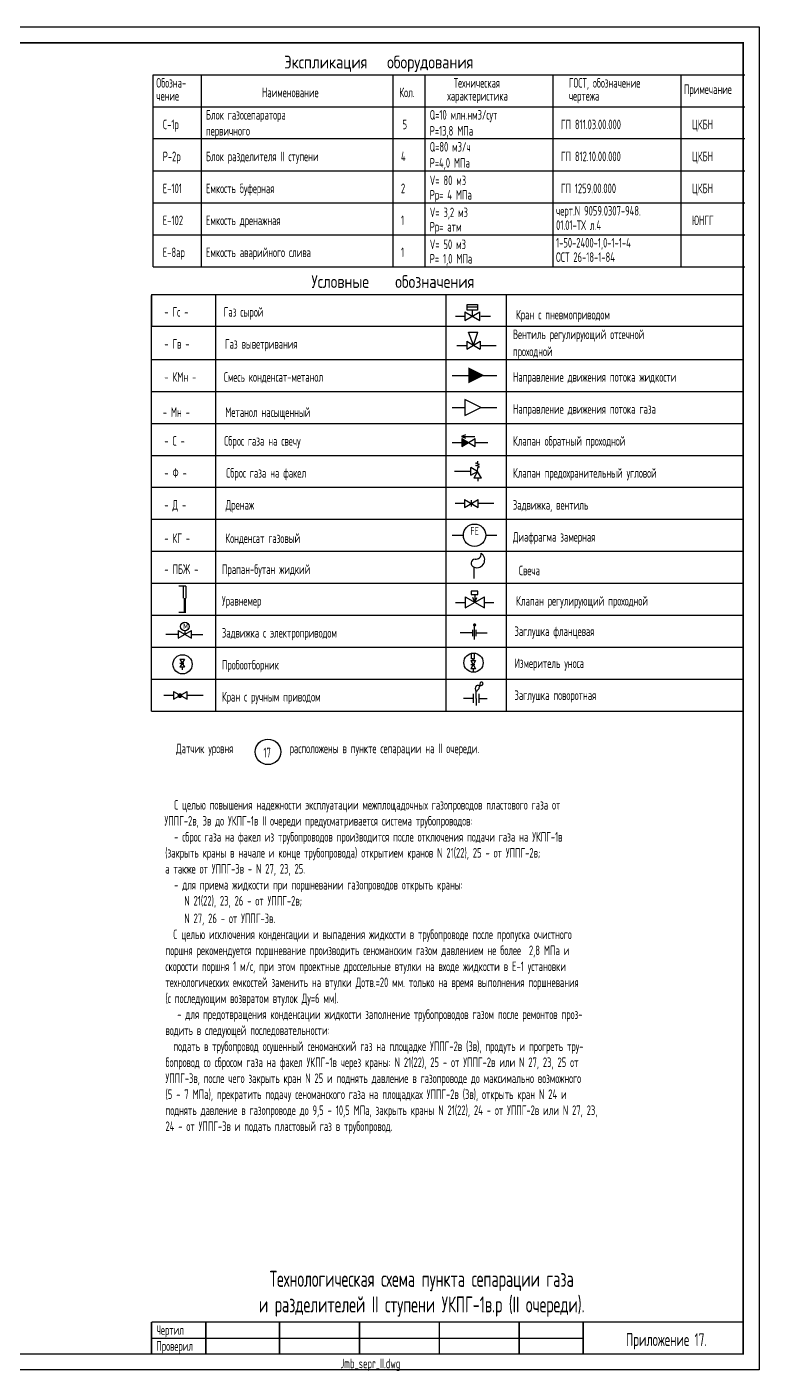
# Model space of a CAD drawing. Extents: x -1 to 1050, y 0 to 420.
# Drawn here: x 821.5 to 1050.5, y -0.4 to 420 of the extents above; entities that cross this region are included whole.
import ezdxf
from ezdxf.enums import TextEntityAlignment as Align

# ---------------------------------------------------------------- set-up
doc = ezdxf.new("R2010")
doc.units = 0
doc.header["$LTSCALE"] = 12
doc.header["$MEASUREMENT"] = 0
doc.linetypes.add('HIDDEN', pattern=[0.375, 0.25, -0.125])
doc.layers.get('0').update_dxf_attribs({"linetype": 'CONTINUOUS'})
doc.layers.add('KIP_ekspluatac', color=5, linetype='CONTINUOUS')
doc.styles.add('ESKD', font='eskd_u.shx', dxfattribs={"width": 0.8, "height": 3})

# ---------------------------------------------------------------- blocks, each defined once
blk = doc.blocks.new('111', base_point=(4.5, 10.75))
for p, q in [((4.5, 12.5), (4.5, 9)), ((4.5, 9), (10.5, 12.5)), ((4.5, 12.5), (10.5, 9)), ((10.5, 9), (10.5, 12.5))]:
    blk.add_line(p, q)
blk = doc.blocks.new('A111')
for p, q in [((0.9, 1.15), (5.1, -1.3)), ((0.9, -1.3), (5.1, 1.15)), ((0.9, 1.15), (0.9, -1.3)), ((5.1, -1.3), (5.1, 1.15))]:
    blk.add_line(p, q)
blk = doc.blocks.new('A1', base_point=(7.87, 4.41))
blk.add_lwpolyline([(7.87, 4.41), (7.88, 6.16), (8.73, 6.5), (6.99, 6.97), (8.73, 7.46), (6.99, 8.04), (7.88, 8.38), (7.88, 8.97)])
blk = doc.blocks.new('A124')
for p, q in [((-0.02, 2.99), (-2.12, 4.21)), ((-2.12, 1.76), (-2.12, 4.21)), ((-2.12, 1.76), (-0.02, 2.99)), ((-0.02, 2.99), (-1.25, 0.89)), ((1.2, 0.89), (-1.25, 0.89)), ((1.2, 0.89), (-0.02, 2.99))]:
    blk.add_line(p, q)
at = {"xscale": 0.7, "yscale": 0.7, "zscale": 0.7}
blk.add_blockref('A1', (-0.02, 2.99), dxfattribs=at)
blk = doc.blocks.new('*X9')
at = {"color": 0}
for p, q in [((6, 11.75), (6, 11.75)), ((6, 11.3), (6.28, 11.59)), ((6, 10.86), (6.56, 11.42)), ((6, 10.42), (6.84, 11.26)), ((6, 9.98), (7.12, 11.1)), ((6, 9.54), (7.4, 10.93)), ((6, 9.09), (7.68, 10.77)), ((6, 8.65), (7.96, 10.61)), ((6.1, 8.31), (8.24, 10.45)), ((7.16, 8.93), (8.52, 10.28)), ((8.22, 9.54), (8.79, 10.12))]:
    blk.add_line(p, q, dxfattribs=at)
blk = doc.blocks.new('A121')
for p, q in [((1.22, 2.45), (-0.08, 1.87)), ((-0.08, 1.87), (1.22, 1.34)), ((-0.04, 1.87), (4.12, 1.87)), ((0, 1.23), (2.1, 0)), ((0, 1.23), (0, -1.23)), ((0, -1.23), (2.1, 0)), ((2.1, 0), (4.2, 1.23)), ((2.1, 0), (4.2, -1.23)), ((4.2, -1.23), (4.2, 1.23))]:
    blk.add_line(p, q)
at = {"xscale": 0.7, "yscale": 0.7, "zscale": 0.7}
blk.add_blockref('*X9', (-4.2, -7), dxfattribs=at)
blk = doc.blocks.new('A139')
at = {"color": 7}
for p, q in [((0, 0), (-5, 2.5)), ((-5, 2.5), (-5, -2.5)), ((-5, -2.5), (0, 0))]:
    blk.add_line(p, q, dxfattribs=at)
blk = doc.blocks.new('A142')
at = {"color": 7}
blk.add_lwpolyline([(-4.92, 0, 5, 0, 0), (0.08, 0, 0, 0, 0)], format="xyseb", dxfattribs=at)
blk = doc.blocks.new('A244')
for p, q in [((0, 1.35), (4.62, -1.35)), ((0, -1.35), (4.62, 1.35)), ((0, 1.35), (0, -1.35)), ((4.62, -1.35), (4.62, 1.35))]:
    blk.add_line(p, q)
at = {"color": 7, "linetype": 'Continuous'}
for p, q in [((0.73, 1.94), (0.73, 3.64)), ((0.73, 3.64), (3.88, 3.64)), ((3.88, 2.79), (0.73, 2.79)), ((3.88, 1.94), (0.73, 1.94)), ((2.3, 1.94), (2.3, 0.01)), ((3.88, 3.64), (3.88, 1.94))]:
    blk.add_line(p, q, dxfattribs=at)
blk = doc.blocks.new('1')
at = {"color": 7, "linetype": 'Continuous'}
for p, q in [((4.54, 5.03), (3.52, 5.03)), ((3.53, 3.34), (3.53, 5.03)), ((4.54, 4.02), (4.54, 5.03)), ((3.39, 1.54), (4.59, 1.54)), ((4.04, 3.34), (3.53, 3.34)), ((4.04, 3.34), (4.54, 3.34)), ((4.04, 2.8), (4.04, 3.34)), ((4.04, 0.28), (4.04, -0.57)), ((4.54, 3.34), (4.54, 4.02))]:
    blk.add_line(p, q, dxfattribs=at)
blk.add_circle((4.18, 2.16), 3, dxfattribs=at)
at = {"color": 7, "linetype": 'Continuous', "xscale": -0.6, "yscale": 0.6, "zscale": 0.6, "rotation": 89.99999999999999}
blk.add_blockref('A111', (3.99, 3.34), dxfattribs=at)
blk = doc.blocks.new('A131')
for p, q in [((2.47, 5.54), (2.41, 5.15)), ((2.64, 6.16), (2.47, 5.54)), ((2.92, 6.38), (2.64, 6.16)), ((3.31, 6.38), (2.92, 6.38)), ((3.59, 6.16), (3.31, 6.38)), ((3.31, 5.2), (3.7, 5.65)), ((3.7, 5.65), (3.59, 6.16)), ((0, -1.75), (0, 1.75)), ((0.79, 3.85), (0.9, 4.47)), ((1, 2.75), (0.79, 3.85)), ((0.9, 4.47), (1.12, 5.03)), ((1.23, 2.84), (1, 2.75)), ((1, 0), (1, 2.75)), ((1, 0), (1, -2.75)), ((1.12, 5.03), (1.51, 5.15)), ((1.46, 3.07), (1.23, 2.84)), ((1.68, 3.41), (1.46, 3.07)), ((1.51, 5.15), (1.91, 5.15)), ((2.02, 3.74), (1.68, 3.41)), ((1.91, 5.15), (2.47, 5.03)), ((2, 1.75), (2, -1.75)), ((2.08, 4.13), (2.02, 3.74)), ((2.24, 4.47), (2.08, 4.13)), ((2.36, 4.81), (2.24, 4.47)), ((2.41, 5.15), (2.36, 4.81)), ((2.47, 5.03), (2.92, 5.03)), ((2.92, 5.03), (3.31, 5.2))]:
    blk.add_line(p, q)

msp = doc.modelspace()

# ---------------------------------------------------------------- linework, layer by layer
at = {"linetype": 'Continuous'}
for p, q in [((0, 420), (1050.5, 420)), ((1050.5, 420), (1050.5, 0)), ((959.64, 324.52), (962.5, 324.52)), ((960.5, 272.02), (960.5, 270.02)), ((961.37, 247.52), (961.37, 251.02)), ((871.25, 245.09), (869, 245.09)), ((870.5, 241.4), (870.5, 245.15)), ((871.25, 245.15), (871.25, 241.4)), ((962.5, 243.52), (960.5, 243.52)), ((960.5, 243.52), (960.5, 242.52)), ((960.5, 242.52), (962.5, 242.52)), ((961.59, 240.04), (960.99, 241.59)), ((961.59, 240.04), (962.17, 241.59)), ((962.5, 242.52), (962.5, 243.52)), ((871.25, 236.88), (869, 236.88)), ((961.02, 229.49), (961.02, 231.49)), ((961.52, 228.47), (961.52, 232.97)), ((962.02, 229.49), (962.02, 231.49)), ((868.82, 230.02), (865, 230.02)), ((870.94, 231.08), (870.94, 229.96)), ((873.02, 230.02), (876.5, 230.02)), ((961.02, 230.49), (957, 230.49)), ((962.02, 230.49), (965.5, 230.49)), ((869.39, 221.06), (870.59, 221.06)), ((870.04, 219.8), (870.04, 218.95)), ((961.18, 209.93), (958, 209.93)), ((962.78, 209.93), (965.5, 209.93)), ((1045.5, 140.5), (1045.5, 200.5)), ((1050.5, 0), (0, 0))]:
    msp.add_line(p, q, dxfattribs=at)
for p, q in [((861, 345), (861, 405)), ((861, 405), (1046, 405)), ((876, 405), (876, 345)), ((936, 405), (936, 345)), ((946, 405), (946, 345)), ((986, 405), (986, 345)), ((1026, 405), (1026, 345)), ((861, 395), (1046, 395)), ((1046, 385), (861, 385)), ((861, 375), (1046, 375)), ((861, 365), (1046, 365)), ((861, 355), (1046, 355)), ((861, 345), (1046, 345)), ((860.5, 336.36), (1045.5, 336.36)), ((860.5, 336.36), (860.5, 326.36)), ((860.5, 206.02), (860.5, 336.02)), ((880.5, 336.02), (880.5, 206.02)), ((952.5, 336.02), (952.5, 206.02)), ((971.5, 206.02), (971.5, 336.02)), ((955.5, 329.52), (958.5, 329.52)), ((963.5, 329.52), (966.5, 329.52)), ((860.5, 326.36), (1045.5, 326.36)), ((961.18, 320.51), (959.64, 324.52)), ((961.18, 320.51), (962.49, 324.52)), ((956, 320.36), (959, 320.36)), ((959.08, 321.72), (959.08, 319.27)), ((959.08, 321.72), (963.28, 319.27)), ((959.08, 319.27), (963.28, 321.72)), ((963.28, 321.72), (963.28, 319.27)), ((963.31, 320.36), (968.31, 320.36)), ((860.5, 316.02), (1045.5, 316.02)), ((954.5, 311.02), (968.5, 311.02)), ((860.5, 306.02), (1045.5, 306.02)), ((954.5, 301.02), (958.5, 301.02)), ((963.5, 301.02), (968.5, 301.02)), ((860.5, 296.02), (1045.5, 296.02)), ((860.5, 286.02), (1045.5, 286.02)), ((954.5, 290.02), (957.5, 290.02)), ((961.69, 290.02), (965.69, 290.02)), ((955.25, 281.02), (960.25, 281.02)), ((962.5, 278.95), (962.5, 277.95)), ((860.5, 276.02), (1045.5, 276.02)), ((955.43, 271.02), (958.43, 271.02)), ((962.57, 271.02), (967.57, 271.02)), ((860.5, 266.02), (1045.5, 266.02)), ((954.5, 261.02), (958, 261.02)), ((965, 261.02), (968.5, 261.02)), ((860.5, 256.02), (1045.5, 256.02)), ((860.5, 246.02), (1045.5, 246.02)), ((955.5, 240.02), (958.5, 240.02)), ((961.59, 242.54), (961.59, 240.04)), ((964.5, 240.02), (967.5, 240.02)), ((860.5, 236.02), (1045.5, 236.02)), ((868.82, 231.25), (873.02, 228.8)), ((868.82, 228.8), (873.02, 231.25)), ((868.82, 231.25), (868.82, 228.8)), ((873.02, 228.8), (873.02, 231.25)), ((860.5, 226.02), (1045.5, 226.02)), ((860.5, 216.02), (1045.5, 216.02)), ((864.33, 211.02), (867.33, 211.02)), ((871.67, 211.02), (876.67, 211.02)), ((860.5, 206.02), (1045.5, 206.02)), ((860.5, 10), (995.5, 10))]:
    msp.add_line(p, q)
at = {"linetype": 'Continuous', "const_width": 0.5}
msp.add_lwpolyline([(20, 5), (20, 415), (1045.5, 415), (1045.5, 5)], close=True, dxfattribs=at)
at = {"linetype": 'Continuous', "const_width": 0.75}
msp.add_lwpolyline([(870.88, 241.4), (870.88, 236.9)], dxfattribs=at)
at = {"linetype": 'Continuous'}
for points, const_width in [([(961.52, 232.72, 1), (961.52, 233.22, 1)], 0.5), ([(869.01, 210.88, 1), (869.76, 210.88, 1)], 0.75)]:
    msp.add_lwpolyline(points, format="xyb", close=True, dxfattribs=dict(at, const_width=const_width))
at = {"const_width": 0.5}
for points in [[(860.5, 15), (1045.5, 15)], [(860.5, 5), (860.5, 15)], [(877.5, 15), (877.5, 5)], [(900.5, 15), (900.5, 5)], [(925.5, 15), (925.5, 5)], [(950.5, 15), (950.5, 5)], [(975.5, 15), (975.5, 5)], [(995.5, 15), (995.5, 5)]]:
    msp.add_lwpolyline(points, dxfattribs=at)
at = {"linetype": 'Continuous'}
for centre, radius in [((961.5, 261.02), 3.5), ((870.94, 232.53), 1.34), ((870.18, 220.68), 3)]:
    msp.add_circle(centre, radius, dxfattribs=at)
for centre, radius, start, end in [((961.72, 252.27), 1.29, 92.2938, 254.272), ((962.22, 253.33), 2.46, 249.7451, 56.6741), ((961.94, 255.18), 1.65, 260.6549, 6.8319)]:
    msp.add_arc(centre, radius, start, end, dxfattribs=at)
at = {"layer": 'KIP_ekspluatac', "linetype": 'Continuous'}
msp.add_circle((896.91, 193.29), 4, dxfattribs=at)

# ---------------------------------------------------------------- block references
for name, p in [('A244', (958.5, 329.52)), ('A142', (964.5, 311.02)), ('A139', (963.5, 301.02)), ('A121', (957.5, 290.02)), ('A124', (962.5, 278.02)), ('A111', (957.5, 271.02)), ('111', (958.59, 240.04)), ('A111', (866.5, 211.02))]:
    msp.add_blockref(name, p)
at = {"linetype": 'Continuous'}
msp.add_blockref('1', (957, 219.02), dxfattribs=at)
at = {"linetype": 'Continuous', "xscale": -0.6, "yscale": 0.6, "zscale": 0.6, "rotation": 89.99999999999999}
msp.add_blockref('A111', (869.99, 222.86), dxfattribs=at)
at = {"linetype": 'Continuous', "xscale": 0.8, "yscale": 0.8, "zscale": 0.8}
msp.add_blockref('A131', (961.2, 210), dxfattribs=at)

# ---------------------------------------------------------------- texts
at = {"style": 'ESKD'}
for s, p in [('Экспликация   оборудования', (902, 407)), ('Условные    обозначения', (910.5, 338.36))]:
    msp.add_text(s, height=4, dxfattribs=at).set_placement(p)
at = {"style": 'ESKD', "width": 0.8}
for s, p in [('Обозна-', (862, 401)), ('Техническая', (955, 401)), ('ГОСТ, обозначение', (991, 401)), ('Наименование', (895, 398)), ('Кол.', (938, 398)), ('Примечание', (1027, 399)), ('чение', (862, 396.94)), ('характеристика', (953, 396.94)), ('чертежа', (991, 396.94)), ('Кран с пневмоприводом', (974.5, 328.52)), ('Вентиль регулирующий отсечной', (973.5, 322.36)), ('проходной', (973.5, 317.02)), ('Направление движения потока жидкости', (973.5, 309.02)), ('Направление движения потока газа', (973.5, 299.02)), ('Клапан обратный проходной', (973.5, 289.02)), ('Клапан предохранительный угловой', (973.5, 279.02)), ('Задвижка, вентиль', (973.5, 269.02)), ('Диафрагма замерная', (973.5, 259.02)), ('Клапан регулирующий проходной', (974.5, 239.02)), ('Кран с ручным приводом', (882.5, 209.02))]:
    msp.add_text(s, height=3, dxfattribs=at).set_placement(p)
at = {"linetype": 'HIDDEN', "style": 'ESKD', "width": 0.8}
for s, p in [('C-1р', (864, 388)), ('Блок газосепаратора', (877.5, 391)), ('5', (939, 388)), ('Q=10 млн.нм3/сут', (947.5, 391)), ('ГП 811.03.00.000', (988.5, 388)), ('ЦКБН', (1029.5, 388)), ('первичного', (877.5, 386)), ('Р=13,8 МПа', (947.5, 386)), ('Q=80 м3/ч', (947.5, 381)), ('Р-2р', (864, 378)), ('Блок разделителя II ступени', (877.5, 378)), ('4', (938.5, 378)), ('Р=4,0 МПа', (947.5, 376)), ('ГП 812.10.00.000', (988.5, 378)), ('ЦКБН', (1029.5, 378)), ('Е-101', (864, 368)), ('Емкость буферная', (877.5, 368)), ('2', (938.5, 368)), ('V= 80 м3', (947.5, 370.5)), ('ГП 1259.00.000', (988.5, 368)), ('ЦКБН', (1029.5, 368)), ('Рр= 4 МПа', (947.5, 366)), ('V= 3,2 м3', (947.5, 360.5)), ('черт.N 9059.0307-948.', (987, 361)), ('Е-102', (864, 358)), ('Емкость дренажная', (877.5, 358)), ('1', (938.5, 358)), ('Рр= атм', (947.5, 356)), ('01.01-ТХ л.4', (987, 356.5)), ('ЮНГГ', (1029.5, 358)), ('V= 50 м3', (947.5, 350.5)), ('1-50-2400-1,0-1-1-4', (987, 351)), ('Е-8ар', (864, 348)), ('Емкость аварийного слива', (877.5, 348)), ('1', (938.5, 348)), ('Р= 1,0 МПа', (947.5, 346)), ('ОСТ 26-18-1-84', (987, 346.5))]:
    msp.add_text(s, height=3, dxfattribs=at).set_placement(p)
at = {"linetype": 'Continuous', "style": 'ESKD', "width": 0.8}
for s, height, p in [('- Гс -         Газ сыpой', 3, (864.5, 329.36)), ('- Гв -         Газ выветривания', 3, (864.5, 319.36)), ('- КМн -       Смесь конденсат-метанол', 3, (864.5, 309.02)), ('- Мн -         Метанол насыщенный', 3, (864, 298.02)), ('- С -          Сбpос газа на свечу', 3, (864.5, 289.02)), ('- Ф -          Сбpос газа на факел', 3, (864.5, 279.02)), ('- Д -          Дpенаж', 3, (864.5, 269.02)), ('- КГ -         Конденсат газовый', 3, (864.5, 258.61)), ('- ПБЖ -      Прапан-бутан жидкий', 3, (864.5, 248.91)), ('Свеча', 3, (975.37, 248.52)), ('Уравнемер', 3, (882.5, 239.02)), ('м', 2.5, (870.38, 231.74)), ('Задвижка с электроприводом', 3, (882.5, 229.02)), ('Заглушка фланцевая', 3, (974, 229.52)), ('Пробоотборник', 3, (882.5, 219.02)), ('Измеритель уноса', 3, (974, 219.52)), ('Заглушка поворотная', 3, (974, 209.52)), ('   С целью повышения надежности эксплуатации межплощадочных газопроводов пластового газа от ', 3, (863.85, 175.23)), ('   УППГ-2в, 3в до УКПГ-1в II очереди предусматривается система трубопроводов:', 3, (860.85, 170.23)), ('   - сброс газа на факел из трубопроводов производится после отключения подачи газа на УКПГ-1в ', 3, (863.85, 165.23)), ('    (закрыть краны в начале и конце трубопровода) открытием кранов N 21(22), 25 - от УППГ-2в;', 3, (859.85, 160.23)), ('    а также от УППГ-3в - N 27, 23, 25.', 3, (859.85, 155.23)), ('   - для приема жидкости при поршневании газопроводов открыть краны:', 3, (863.85, 150.23)), ('      N 21(22), 23, 26 - от УППГ-2в; ', 3, (863.35, 145.23)), ('      N 27, 26 - от УППГ-3в.', 3, (863.35, 139.73)), ('  С целью исключения конденсации и выпадения жидкости в трубопроводе после пропуска очистного', 3, (864.85, 134.73)), ('поршня рекомендуется поршневание производить сеноманским газом давлением не более  2,8 МПа и ', 3, (864.85, 129.73)), ('скорости поршня 1 м/с, при этом проектные дроссельные втулки на входе жидкости в Е-1 установки ', 3, (864.85, 124.73)), ('технологических емкостей заменить на втулки Дотв.=20 мм. только на время выполнения поршневания', 3, (864.85, 119.73)), ('(с последующим возвратом втулок Ду=6 мм).', 3, (864.85, 114.73)), ('   - для предотвращения конденсации жидкости заполнение трубопроводов газом после ремонтов проз-', 3, (864.85, 109.73)), ('водить в следующей последовательности:', 3, (864.85, 104.73)), ('  подать в трубопровод осушенный сеноманский газ на площадке УППГ-2в (3в), продуть и прогреть тру-', 3, (864.85, 99.73)), ('бопровод со сбросом газа на факел УКПГ-1в через краны: N 21(22), 25 - от УППГ-2в или N 27, 23, 25 от', 3, (864.85, 94.73)), ('УППГ-3в, после чего закрыть кран N 25 и поднять давление в газопроводе до максимально возможного', 3, (864.85, 89.73)), ('(5 - 7 МПа), прекратить подачу сеноманского газа на площадках УППГ-2в (3в), открыть кран N 24 и', 3, (864.85, 84.73)), ('поднять давление в газопроводе до 9,5 - 10,5 МПа, закрыть краны N 21(22), 24 - от УППГ-2в или N 27, 23, ', 3, (864.85, 79.73)), ('24 - от УППГ-3в и подать пластовый газ в трубопровод.', 3, (864.85, 74.73)), ('Чертил', 3, (862, 11)), ('Проверил', 3, (862, 6))]:
    msp.add_text(s, height=height, dxfattribs=at).set_placement(p)
at = {"linetype": 'Continuous', "style": 'ESKD'}
for s, height, width, p in [('FE', 2.5, 0.85, (961.5, 261.1)), ('Технологическая схема пункта сепарации газа', 5, 0.8, (945, 26)), ('и разделителей II ступени УКПГ-1в.р (II очереди).', 5, 0.8, (945, 18)), ('Приложение 17.', 4, 0.8, (1021.5, 7.5))]:
    msp.add_text(s, height=height, dxfattribs=dict(at, width=width)).set_placement(p, align=Align.CENTER)
at = {"color": 7, "linetype": 'Continuous', "style": 'ESKD', "width": 0.8}
for s, p in [('Датчик уровня', (868.17, 192.87)), ('расположены в пункте сепарации на II очереди.', (903.67, 192.87))]:
    msp.add_text(s, height=3, dxfattribs=at).set_placement(p)
at = {"style": 'ESKD', "width": 0.8}
msp.add_text('Jmb_sepr_II.dwg', height=3, dxfattribs=at).set_placement((928.95, 0.55), align=Align.CENTER)
at = {"layer": 'KIP_ekspluatac', "linetype": 'Continuous', "style": 'ESKD', "width": 0.8}
msp.add_text('17', height=3, dxfattribs=at).set_placement((896.64, 191.58), align=Align.CENTER)

doc.saveas('drawing.dxf')
